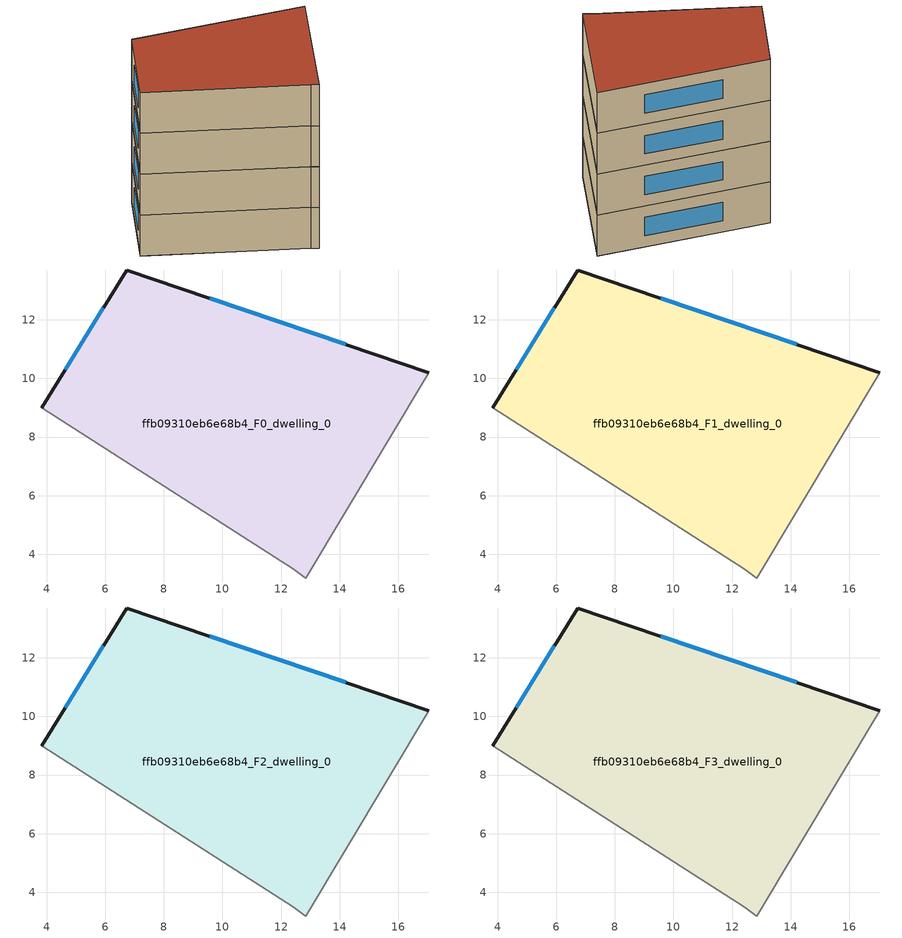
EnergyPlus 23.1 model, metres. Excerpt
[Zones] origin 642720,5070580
ffb09310eb6e68b4_F0_dwelling_0
 floor ground (EU_floor_Construction): 12.84,3.19 17.04,10.2 6.74,13.7 3.83,9 12.44,3.49 z0
 wall outside (EU_wall_Construction): 3.83,9 6.74,13.7 17.04,10.2 z0:3
 wall adiabatic (EU_wall_Construction): 17.04,10.2 12.84,3.19 12.44,3.49 3.83,9 z0:3
 window (EU_Window_Construction): 9.57,12.74 14.21,11.16 / 4.63,10.29 5.94,12.41 z0.83:2.17
ffb09310eb6e68b4_F1_dwelling_0
 floor to ffb09310eb6e68b4_F0_dwelling_0 (EU_floor_Construction): 12.84,3.19 17.04,10.2 6.74,13.7 3.83,9 12.44,3.49 z3
 wall outside (EU_wall_Construction): 3.83,9 6.74,13.7 17.04,10.2 z3:6
 wall adiabatic (EU_wall_Construction): 17.04,10.2 12.84,3.19 12.44,3.49 3.83,9 z3:6
 window (EU_Window_Construction): 9.57,12.74 14.21,11.16 / 4.63,10.29 5.94,12.41 z3.83:5.17
ffb09310eb6e68b4_F2_dwelling_0
 floor to ffb09310eb6e68b4_F1_dwelling_0 (EU_floor_Construction): 12.84,3.19 17.04,10.2 6.74,13.7 3.83,9 12.44,3.49 z6
 wall outside (EU_wall_Construction): 3.83,9 6.74,13.7 17.04,10.2 z6:9
 wall adiabatic (EU_wall_Construction): 17.04,10.2 12.84,3.19 12.44,3.49 3.83,9 z6:9
 window (EU_Window_Construction): 9.57,12.74 14.21,11.16 / 4.63,10.29 5.94,12.41 z6.83:8.17
ffb09310eb6e68b4_F3_dwelling_0
 floor to ffb09310eb6e68b4_F2_dwelling_0 (EU_floor_Construction): 12.84,3.19 17.04,10.2 6.74,13.7 3.83,9 12.44,3.49 z9
 wall outside (EU_wall_Construction): 3.83,9 6.74,13.7 17.04,10.2 z9:12
 wall adiabatic (EU_wall_Construction): 17.04,10.2 12.84,3.19 12.44,3.49 3.83,9 z9:12
 window (EU_Window_Construction): 9.57,12.74 14.21,11.16 / 4.63,10.29 5.94,12.41 z9.83:11.17
 roof outside (EU_roof_Construction): 17.04,10.2 12.84,3.19 12.44,3.49 3.83,9 6.74,13.7 z12
[Building]
EU S2 Campaign: North Axis=0; Terrain=City; Solar Distribution=FullExterior
[Site:Location]
Lyon-Bron: Latitude=45.75; Longitude=5; Time Zone=1; Elevation=198
[SizingPeriod:WeatherFileDays]
AnnualSizingPeriod: Begin Month=1; Begin Day of Month=1; End Month=12; End Day of Month=31; Day of Week for Start Day=Monday; Use Weather File Daylight Saving Period=No; Use Weather File Rain and Snow Indicators=No
[MATERIAL]
EU_InternalMass_Material: Roughness=MediumRough; Thickness=0.1; Conductivity=1; Density=1800; Specific Heat=900; Thermal Absorptance=0.9; Solar Absorptance=0.7; Visible Absorptance=0.7
[MATERIAL:NOMASS] Roughness=MediumRough; Thermal Absorptance=0.9; Solar Absorptance=0.7; Visible Absorptance=0.7
Name | Thermal Resistance
EU_wall_NoMass | 0.87146
EU_roof_NoMass | 0.842276
EU_floor_NoMass | 0.496999
[WINDOWMATERIAL:SIMPLEGLAZINGSYSTEM]
EU_Window_SimpleGlazing: UFactor=2.2525; Solar Heat Gain Coefficient=0.76; Visible Transmittance=0.76
[CONSTRUCTION]
EU_wall_Construction: EU_wall_NoMass
EU_roof_Construction: EU_roof_NoMass
EU_floor_Construction: EU_floor_NoMass
EU_InternalMass_Construction: EU_InternalMass_Material
EU_Window_Construction: EU_Window_SimpleGlazing
[ZONE] Type=1; Multiplier=1; Ceiling Height=autocalculate; Floor Area=autocalculate; Part of Total Floor Area=Yes
Name | Volume
ffb09310eb6e68b4_F0_dwelling_0; ffb09310eb6e68b4_F1_dwelling_0; ffb09310eb6e68b4_F2_dwelling_0 | 218.608
ffb09310eb6e68b4_F3_dwelling_0 | 437.216
[INTERNALMASS] Construction=EU_InternalMass_Construction; Surface Area=72.8697
Name | Zone or ZoneList
ffb09310eb6e68b4_F0_dwelling_0_EU_InternalMass | ffb09310eb6e68b4_F0_dwelling_0
ffb09310eb6e68b4_F1_dwelling_0_EU_InternalMass | ffb09310eb6e68b4_F1_dwelling_0
ffb09310eb6e68b4_F2_dwelling_0_EU_InternalMass | ffb09310eb6e68b4_F2_dwelling_0
ffb09310eb6e68b4_F3_dwelling_0_EU_InternalMass | ffb09310eb6e68b4_F3_dwelling_0
[OTHEREQUIPMENT] Fuel Type=Electricity; Design Level Calculation Method=Watts/Area; Power per Zone Floor Area=1; Fraction Latent=0; Fraction Radiant=0; Fraction Lost=0; Carbon Dioxide Generation Rate=0; EndUse Subcategory=EU_Step8_InternalGains
Name | Zone or ZoneList or Space or SpaceList | Schedule
EU_Step8_InternalGain_ffb09310eb6e68b4_F0_dwelling_0_f000 | ffb09310eb6e68b4_F0_dwelling_0 | EU_Step8_GainSchedule_ffb09310eb6e68b4_F0_dwelling_0_f000
EU_Step8_InternalGain_ffb09310eb6e68b4_F1_dwelling_0_f000 | ffb09310eb6e68b4_F1_dwelling_0 | EU_Step8_GainSchedule_ffb09310eb6e68b4_F1_dwelling_0_f000
EU_Step8_InternalGain_ffb09310eb6e68b4_F2_dwelling_0_f000 | ffb09310eb6e68b4_F2_dwelling_0 | EU_Step8_GainSchedule_ffb09310eb6e68b4_F2_dwelling_0_f000
EU_Step8_InternalGain_ffb09310eb6e68b4_F3_dwelling_0_f000 | ffb09310eb6e68b4_F3_dwelling_0 | EU_Step8_GainSchedule_ffb09310eb6e68b4_F3_dwelling_0_f000
[ZONEVENTILATION:DESIGNFLOWRATE] Schedule=EU_AlwaysOn; Design Flow Rate Calculation Method=AirChanges/Hour; Air Changes per Hour=0.425; Ventilation Type=Natural; Fan Pressure Rise=0; Fan Total Efficiency=1; Constant Term Coefficient=1; Temperature Term Coefficient=0; Velocity Term Coefficient=0; Velocity Squared Term Coefficient=0; Minimum Indoor Temperature=-100; Maximum Indoor Temperature=100; Delta Temperature=-100; Minimum Outdoor Temperature=-100; Maximum Outdoor Temperature=100; Maximum Wind Speed=40
Name | Zone or ZoneList or Space or SpaceList
EU_ConstantAir_ffb09310eb6e68b4_F0_dwelling_0 | ffb09310eb6e68b4_F0_dwelling_0
EU_ConstantAir_ffb09310eb6e68b4_F1_dwelling_0 | ffb09310eb6e68b4_F1_dwelling_0
EU_ConstantAir_ffb09310eb6e68b4_F2_dwelling_0 | ffb09310eb6e68b4_F2_dwelling_0
EU_ConstantAir_ffb09310eb6e68b4_F3_dwelling_0 | ffb09310eb6e68b4_F3_dwelling_0
[HVACTEMPLATE:THERMOSTAT] Constant Heating Setpoint=20; Constant Cooling Setpoint=50
EU_HeatOnly_ffb09310eb6e68b4_F0_dwelling_0; EU_HeatOnly_ffb09310eb6e68b4_F1_dwelling_0; EU_HeatOnly_ffb09310eb6e68b4_F2_dwelling_0; EU_HeatOnly_ffb09310eb6e68b4_F3_dwelling_0
[HVACTEMPLATE:ZONE:IDEALLOADSAIRSYSTEM] System Availability Schedule=EU_AlwaysOn; Maximum Heating Supply Air Temperature=50; Minimum Cooling Supply Air Temperature=13; Maximum Heating Supply Air Humidity Ratio=0.0156; Minimum Cooling Supply Air Humidity Ratio=0.0077; Heating Limit=NoLimit; Cooling Limit=NoLimit; Heating Availability Schedule=EU_AlwaysOn; Cooling Availability Schedule=EU_CoolingOff; Dehumidification Control Type=ConstantSensibleHeatRatio; Cooling Sensible Heat Ratio=0.7; Dehumidification Setpoint=60; Humidification Control Type=None; Humidification Setpoint=30; Outdoor Air Method=None; Outdoor Air Flow Rate per Person=0.00944; Outdoor Air Flow Rate per Zone Floor Area=0; Outdoor Air Flow Rate per Zone=0; Demand Controlled Ventilation Type=None; Outdoor Air Economizer Type=NoEconomizer; Heat Recovery Type=None; Sensible Heat Recovery Effectiveness=0.7; Latent Heat Recovery Effectiveness=0.65
Name | Template Thermostat
ffb09310eb6e68b4_F0_dwelling_0 | EU_HeatOnly_ffb09310eb6e68b4_F0_dwelling_0
ffb09310eb6e68b4_F1_dwelling_0 | EU_HeatOnly_ffb09310eb6e68b4_F1_dwelling_0
ffb09310eb6e68b4_F2_dwelling_0 | EU_HeatOnly_ffb09310eb6e68b4_F2_dwelling_0
ffb09310eb6e68b4_F3_dwelling_0 | EU_HeatOnly_ffb09310eb6e68b4_F3_dwelling_0
[SIZING:ZONE] Zone Cooling Design Supply Air Temperature Input Method=SupplyAirTemperature; Zone Cooling Design Supply Air Temperature=13; Zone Heating Design Supply Air Temperature Input Method=SupplyAirTemperature; Zone Heating Design Supply Air Temperature=50; Zone Cooling Design Supply Air Humidity Ratio=0.008; Zone Heating Design Supply Air Humidity Ratio=0.008; Cooling Design Air Flow Method=DesignDay; Cooling Design Air Flow Rate=0; Cooling Minimum Air Flow per Zone Floor Area=0.000762; Cooling Minimum Air Flow=0; Cooling Minimum Air Flow Fraction=0.2; Heating Design Air Flow Method=DesignDay; Heating Design Air Flow Rate=0; Heating Maximum Air Flow per Zone Floor Area=0.002032; Heating Maximum Air Flow=0.141576; Heating Maximum Air Flow Fraction=0.3; Account for Dedicated Outdoor Air System=No; Dedicated Outdoor Air System Control Strategy=NeutralSupplyAir; Dedicated Outdoor Air Low Setpoint Temperature for Design=autosize; Dedicated Outdoor Air High Setpoint Temperature for Design=autosize; Zone Load Sizing Method=Sensible Load Only No Latent Load; Zone Latent Cooling Design Supply Air Humidity Ratio Input Method=HumidityRatioDifference; Zone Cooling Design Supply Air Humidity Ratio Difference=0.005; Zone Latent Heating Design Supply Air Humidity Ratio Input Method=HumidityRatioDifference; Zone Humidification Design Supply Air Humidity Ratio Difference=0.005
ffb09310eb6e68b4_F0_dwelling_0; ffb09310eb6e68b4_F1_dwelling_0; ffb09310eb6e68b4_F2_dwelling_0; ffb09310eb6e68b4_F3_dwelling_0
[SCHEDULE:CONSTANT]
Name | Hourly Value
EU_AlwaysOn | 1
EU_CoolingOff | 0
[SCHEDULE:FILE] Column Number=1; Rows to Skip at Top=0; Number of Hours of Data=8760; Column Separator=Comma; Interpolate to Timestep=No; Minutes per Item=60; Adjust Schedule for Daylight Savings=Yes
Name | File
EU_Step8_GainSchedule_ffb09310eb6e68b4_F0_dwelling_0_f000 | ../../schedules/ffb09310eb6e68b4/ffb09310eb6e68b4_F0_dwelling_0_f000_gain.csv
EU_Step8_GainSchedule_ffb09310eb6e68b4_F1_dwelling_0_f000 | ../../schedules/ffb09310eb6e68b4/ffb09310eb6e68b4_F1_dwelling_0_f000_gain.csv
EU_Step8_GainSchedule_ffb09310eb6e68b4_F2_dwelling_0_f000 | ../../schedules/ffb09310eb6e68b4/ffb09310eb6e68b4_F2_dwelling_0_f000_gain.csv
EU_Step8_GainSchedule_ffb09310eb6e68b4_F3_dwelling_0_f000 | ../../schedules/ffb09310eb6e68b4/ffb09310eb6e68b4_F3_dwelling_0_f000_gain.csv
